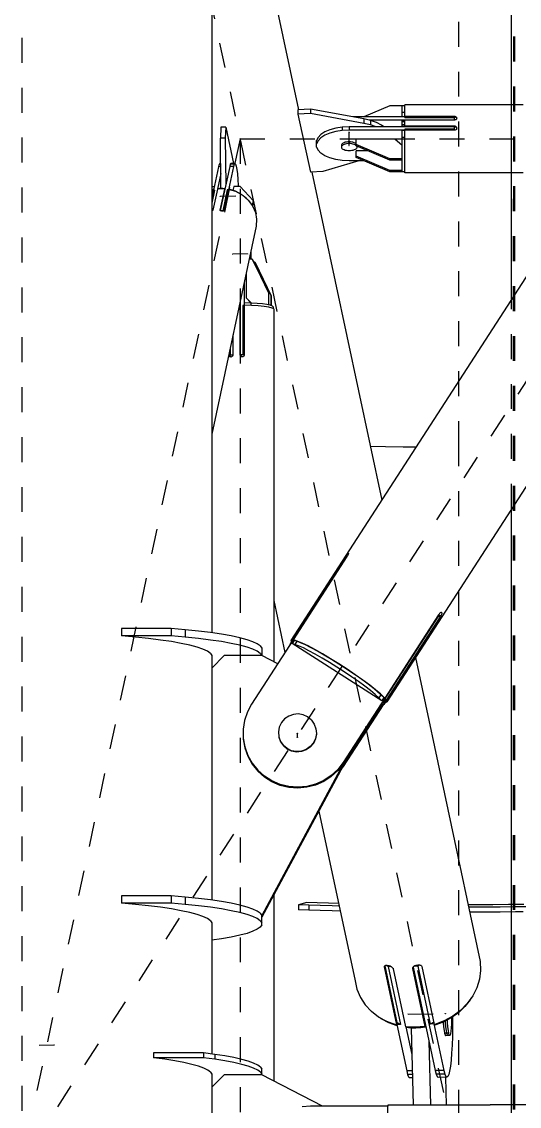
# Model space of a CAD drawing. Header units: millimetres. Extents: x 149919 to 150445, y 136651 to 136866.
# Drawn here: x 150260.213 to 150262.208, y 136799.798 to 136804.144 of the extents above; entities that cross this region are included whole.
import ezdxf

# ---------------------------------------------------------------- set-up
doc = ezdxf.new("R2010")
doc.units = ezdxf.units.MM
doc.header["$LTSCALE"] = 0.25
for name, pattern in [('CENTER', [50.8, 31.75, -6.35, 6.35, -6.35]), ('XKITLINE00', [0]), ('XKITLINE02', [4, 2, -2])]:
    doc.linetypes.add(name, pattern=pattern)

# ---------------------------------------------------------------- blocks, each defined once
blk = doc.blocks.new('çatıı')
at = {"color": 8, "linetype": 'CENTER'}
for p, q in [((12015, 16877.2), (12015, 15209.12)), ((11840, 16010.75), (11840, 14354.32)), ((11840, 15740.27), (12015, 14920.27)), ((12370, 15740.27), (11840, 14920.27)), ((11971.21, 15327.62), (11971.21, 15332.93)), ((11927.5, 15330.27), (11840, 14920.27)), ((11927.5, 15330.27), (11927.5, 14510.27)), ((11927.5, 15330.27), (12282.5, 15330.27)), ((11925.57, 15307.31), (11919.6, 15307.23)), ((11930.48, 15284.13), (11924.51, 15284.06)), ((12015, 15209.12), (12015, 13540.01)), ((11950.5, 15090.41), (11950.5, 15092.06)), ((11994.88, 14979.51), (12009.79, 14979.7)), ((11847, 14967.06), (11852.97, 14967.13))]:
    blk.add_line(p, q, dxfattribs=at)
at = {"color": 8, "linetype": 'XKITLINE00'}
for p, q in [((11916.2, 15704.03), (11916.2, 15132.31)), ((12223.64, 15555.83), (11947.88, 15129.19)), ((12262.11, 15531.36), (11986.35, 15104.72)), ((11916.2, 15504.65), (11950.92, 15341.95)), ((11993.51, 15343.52), (11992.51, 15343.52)), ((11992.51, 15342.28), (11992.51, 15343.52)), ((11993.51, 15339.05), (11993.51, 15343.92)), ((12041.01, 15343.92), (11993.51, 15343.92)), ((11955.69, 15342.18), (11950.72, 15341.95)), ((11950.72, 15341.95), (11950.72, 15340.18)), ((11955.69, 15340.41), (11950.72, 15340.18)), ((11950.72, 15340.18), (11955.68, 15316.92)), ((11977.15, 15338.25), (11955.69, 15342.18)), ((11955.69, 15342.18), (11955.69, 15340.41)), ((11977.15, 15336.48), (11955.69, 15340.41)), ((11987.51, 15343.45), (11977.16, 15339.05)), ((11992.51, 15343.45), (11987.51, 15343.45)), ((11992.51, 15339.05), (11992.51, 15342.28)), ((11993.51, 15340.88), (11992.51, 15340.88)), ((12013.51, 15339.22), (11993.51, 15339.22)), ((12013.51, 15339.22), (12013.51, 15338.93)), ((12013.77, 15339.18), (12013.51, 15339.22)), ((12014.01, 15339.1), (12013.77, 15339.18)), ((11919.8, 15334.91), (11919.61, 15330.5)), ((11921.79, 15334.94), (11919.8, 15334.91)), ((11921.79, 15334.94), (11921.6, 15330.53)), ((11921.79, 15334.94), (11924.87, 15320.4)), ((11968.49, 15334.94), (11965.88, 15334.54)), ((11971.21, 15335.07), (11968.49, 15334.94)), ((11968.49, 15334.94), (11968.49, 15333.61)), ((12013.51, 15335.07), (11971.21, 15335.07)), ((11971.21, 15335.07), (11971.21, 15333.75)), ((11993.51, 15339.05), (11972.8, 15339.05)), ((11979.82, 15337.63), (11977.15, 15338.25)), ((11977.15, 15338.25), (11977.15, 15336.48)), ((11979.82, 15335.86), (11977.15, 15336.48)), ((11993.51, 15337.72), (11979.41, 15337.72)), ((11982.19, 15336.79), (11979.82, 15337.63)), ((11979.82, 15337.63), (11979.82, 15335.86)), ((11982.05, 15335.07), (11979.82, 15335.86)), ((11984.2, 15335.76), (11982.19, 15336.79)), ((11985.12, 15335.07), (11984.2, 15335.76)), ((11993.51, 15337.67), (11992.51, 15337.67)), ((11992.51, 15336.47), (11992.51, 15337.67)), ((11993.51, 15337.08), (11992.51, 15337.08)), ((11992.51, 15335.07), (11992.51, 15336.47)), ((11993.51, 15335.84), (11992.51, 15335.84)), ((11993.51, 15335.19), (11992.51, 15335.19)), ((11993.51, 15339.05), (11993.51, 15338.65)), ((12013.51, 15338.93), (11993.51, 15338.93)), ((12013.51, 15338.65), (11993.51, 15338.65)), ((11993.51, 15335.34), (11993.51, 15337.82)), ((12013.51, 15337.82), (11993.51, 15337.82)), ((11993.51, 15335.34), (11993.51, 15335.07)), ((12013.51, 15335.34), (11993.51, 15335.34)), ((11993.51, 15335.19), (11993.51, 15335.07)), ((12013.51, 15337.82), (12013.51, 15338.93)), ((12013.77, 15337.85), (12013.51, 15337.82)), ((12013.51, 15335.34), (12013.51, 15335.07)), ((12013.77, 15335.3), (12013.51, 15335.34)), ((12013.51, 15333.74), (12013.51, 15335.07)), ((12013.77, 15335.02), (12013.51, 15335.06)), ((12013.77, 15338.9), (12013.53, 15338.93)), ((12014.01, 15338.81), (12013.77, 15338.9)), ((12014.01, 15337.95), (12013.77, 15337.85)), ((12013.77, 15335.3), (12013.77, 15335.02)), ((12014.01, 15335.19), (12013.77, 15335.3)), ((12014.01, 15334.91), (12013.77, 15335.02)), ((12014.2, 15338.94), (12014.01, 15339.1)), ((12014.04, 15338.79), (12014.01, 15338.81)), ((12014.2, 15338.11), (12014.01, 15337.95)), ((12014.2, 15335.01), (12014.01, 15335.19)), ((12014.2, 15334.73), (12014.01, 15334.91)), ((12014.2, 15338.66), (12014.04, 15338.79)), ((12014.2, 15338.94), (12014.32, 15338.74)), ((12014.2, 15338.66), (12014.32, 15338.46)), ((12014.32, 15338.31), (12014.2, 15338.11)), ((12014.2, 15335.01), (12014.32, 15334.79)), ((12014.32, 15338.74), (12014.36, 15338.53)), ((12014.36, 15338.53), (12014.32, 15338.31)), ((12014.32, 15338.46), (12014.33, 15338.38)), ((11921.6, 15330.53), (11919.61, 15330.5)), ((11919.85, 15310.34), (11919.61, 15330.5)), ((11921.6, 15330.53), (11921.82, 15311.99)), ((11958.75, 15330.84), (11958.18, 15329.59)), ((11959.87, 15332.01), (11958.75, 15330.84)), ((11959.87, 15330.68), (11958.75, 15329.51)), ((11961.48, 15333.05), (11959.87, 15332.01)), ((11961.48, 15331.72), (11959.87, 15330.68)), ((11963.51, 15333.9), (11961.48, 15333.05)), ((11963.51, 15332.58), (11961.48, 15331.72)), ((11965.88, 15334.54), (11963.51, 15333.9)), ((11965.88, 15333.22), (11963.51, 15332.58)), ((11968.49, 15333.61), (11965.88, 15333.22)), ((11971.21, 15333.75), (11968.49, 15333.61)), ((11993.51, 15333.75), (11971.21, 15333.75)), ((11992.51, 15328.16), (11992.51, 15333.55)), ((11993.51, 15333.55), (11992.51, 15333.55)), ((11993.51, 15330.87), (11992.51, 15330.87)), ((12013.51, 15334.14), (11993.51, 15334.14)), ((11993.51, 15334.14), (11993.51, 15333.75)), ((11993.51, 15316.63), (11993.51, 15333.74)), ((12013.51, 15333.74), (11993.51, 15333.74)), ((12013.77, 15333.81), (12013.51, 15333.74)), ((12014.01, 15333.9), (12013.77, 15333.81)), ((12014.2, 15334.08), (12014.01, 15333.9)), ((12014.2, 15334.73), (12014.32, 15334.51)), ((12014.32, 15334.3), (12014.2, 15334.08)), ((12014.32, 15334.79), (12014.36, 15334.55)), ((12014.36, 15334.55), (12014.32, 15334.3)), ((12014.32, 15334.51), (12014.34, 15334.41)), ((11958.18, 15326.98), (11958.18, 15329.59)), ((11958.75, 15329.51), (11958.18, 15328.26)), ((11958.18, 15326.98), (11958.75, 15325.73)), ((11968.16, 15327.87), (11968.11, 15327.62)), ((11968.11, 15327.62), (11968.11, 15326.92)), ((11968.16, 15327.17), (11968.11, 15326.92)), ((11968.11, 15326.92), (11968.16, 15326.66)), ((11968.3, 15328.12), (11968.16, 15327.87)), ((11968.3, 15327.41), (11968.16, 15327.17)), ((11968.16, 15326.66), (11968.3, 15326.42)), ((11968.53, 15328.35), (11968.3, 15328.12)), ((11968.53, 15327.64), (11968.3, 15327.41)), ((11968.3, 15326.42), (11968.53, 15326.19)), ((11968.84, 15328.55), (11968.53, 15328.35)), ((11968.84, 15327.85), (11968.53, 15327.64)), ((11968.84, 15325.98), (11968.53, 15326.19)), ((11969.22, 15328.73), (11968.84, 15328.55)), ((11969.22, 15328.03), (11968.84, 15327.85)), ((11969.66, 15328.88), (11969.22, 15328.73)), ((11969.66, 15328.17), (11969.22, 15328.03)), ((11970.15, 15328.98), (11969.66, 15328.88)), ((11970.15, 15328.28), (11969.66, 15328.17)), ((11970.67, 15329.05), (11970.15, 15328.98)), ((11970.67, 15328.34), (11970.15, 15328.28)), ((11971.21, 15329.07), (11970.67, 15329.05)), ((11971.21, 15328.36), (11970.67, 15328.34)), ((11971.21, 15329.07), (11971.21, 15328.36)), ((11971.75, 15329.05), (11971.21, 15329.07)), ((11971.75, 15328.34), (11971.21, 15328.36)), ((11972.27, 15328.98), (11971.75, 15329.05)), ((11972.27, 15328.28), (11971.75, 15328.34)), ((11972.76, 15328.88), (11972.27, 15328.98)), ((11972.76, 15328.17), (11972.27, 15328.28)), ((11973.2, 15328.73), (11972.76, 15328.88)), ((11973.2, 15328.03), (11972.76, 15328.17)), ((11973.59, 15328.55), (11973.2, 15328.73)), ((11973.59, 15327.85), (11973.2, 15328.03)), ((11973.9, 15328.35), (11973.59, 15328.55)), ((11973.9, 15327.64), (11973.59, 15327.85)), ((11973.9, 15326.19), (11973.59, 15325.98)), ((11973.9, 15328.35), (11974.01, 15328.23)), ((11973.9, 15327.64), (11974.01, 15327.52)), ((11974.12, 15326.42), (11973.9, 15326.19)), ((11989.51, 15330.19), (11974.01, 15330.19)), ((11974.01, 15327.52), (11974.01, 15330.19)), ((11987.51, 15322.24), (11974.01, 15327.98)), ((11987.51, 15321.77), (11974.01, 15327.52)), ((11974.03, 15327.51), (11974.12, 15327.41)), ((11974.12, 15327.41), (11974.26, 15327.17)), ((11974.26, 15326.66), (11974.12, 15326.42)), ((11974.26, 15327.17), (11974.31, 15326.92)), ((11974.31, 15326.92), (11974.26, 15326.66)), ((11974.31, 15327.39), (11974.31, 15326.92)), ((11992.51, 15327.54), (11989.51, 15330.19)), ((11992.51, 15322.25), (11992.51, 15328.16)), ((11958.75, 15325.73), (11959.87, 15324.56)), ((11961.48, 15323.53), (11959.87, 15324.56)), ((11963.51, 15322.67), (11961.48, 15323.53)), ((11965.88, 15322.03), (11963.51, 15322.67)), ((11968.49, 15321.63), (11965.88, 15322.03)), ((11969.22, 15325.81), (11968.84, 15325.98)), ((11969.66, 15325.66), (11969.22, 15325.81)), ((11970.15, 15325.55), (11969.66, 15325.66)), ((11970.67, 15325.49), (11970.15, 15325.55)), ((11971.21, 15325.47), (11970.67, 15325.49)), ((11971.75, 15325.49), (11971.21, 15325.47)), ((11972.27, 15325.55), (11971.75, 15325.49)), ((11972.76, 15325.66), (11972.27, 15325.55)), ((11973.2, 15325.81), (11972.76, 15325.66)), ((11973.59, 15325.98), (11973.2, 15325.81)), ((11978.7, 15325.52), (11974.01, 15325.52)), ((11974.01, 15322.84), (11974.01, 15325.52)), ((11987.51, 15317.56), (11974.01, 15323.31)), ((11987.51, 15317.1), (11974.01, 15322.84)), ((11992.51, 15322.24), (11987.51, 15322.24)), ((11987.51, 15322.24), (11987.51, 15321.77)), ((11992.51, 15322.25), (11992.51, 15322.24)), ((11992.51, 15322.24), (11992.51, 15322.22)), ((11992.51, 15317.12), (11992.51, 15322.22)), ((11918.88, 15319.12), (11916.88, 15309.74)), ((11919.14, 15320), (11918.88, 15319.12)), ((11919.75, 15319.13), (11918.88, 15319.12)), ((11919.42, 15320.33), (11919.14, 15320)), ((11919.74, 15320.01), (11919.14, 15320)), ((11919.73, 15320.33), (11919.42, 15320.33)), ((11923.35, 15319.17), (11919.58, 15301.51)), ((11924.84, 15319.19), (11922.84, 15309.82)), ((11923.61, 15320.06), (11923.35, 15319.17)), ((11924.84, 15319.19), (11923.35, 15319.17)), ((11923.89, 15320.39), (11923.61, 15320.06)), ((11925.1, 15320.08), (11923.61, 15320.06)), ((11925.38, 15320.41), (11923.89, 15320.39)), ((11925.1, 15320.08), (11924.84, 15319.19)), ((11925.38, 15320.41), (11925.1, 15320.08)), ((11925.67, 15320.16), (11925.38, 15320.41)), ((11925.67, 15320.16), (11925.96, 15319.35)), ((11925.96, 15319.35), (11926.22, 15318.02)), ((11926.22, 15318.02), (11926.46, 15316.22)), ((11975.1, 15321.5), (11960.66, 15317.16)), ((11971.21, 15321.5), (11968.49, 15321.63)), ((11977.16, 15321.5), (11971.21, 15321.5)), ((11992.51, 15321.77), (11987.51, 15321.77)), ((11992.51, 15317.56), (11987.51, 15317.56)), ((11987.51, 15317.56), (11987.51, 15317.1)), ((11919.78, 15316.37), (11918.44, 15310.12)), ((11926.46, 15316.22), (11926.66, 15314.03)), ((11926.66, 15314.03), (11926.81, 15311.54)), ((11960.66, 15317.16), (11955.68, 15316.92)), ((11956.25, 15316.95), (11984.3, 15185.53)), ((11992.51, 15317.1), (11987.51, 15317.1)), ((11992.51, 15317.12), (11992.51, 15317.1)), ((11992.51, 15317.1), (11992.51, 15317.03)), ((11993.51, 15317.03), (11992.51, 15317.03)), ((12041.01, 15316.63), (11993.51, 15316.63)), ((11916.56, 15311.01), (11916.2, 15310.74)), ((11916.88, 15309.97), (11916.2, 15309.73)), ((11916.77, 15309.91), (11916.2, 15307.23)), ((11916.77, 15309.91), (11916.2, 15309.72)), ((11917.33, 15309.75), (11916.2, 15304.45)), ((11916.89, 15309.51), (11916.2, 15306.25)), ((11916.8, 15309.34), (11916.2, 15306.5)), ((11917.15, 15311.02), (11916.56, 15311.01)), ((11918.45, 15310.12), (11916.65, 15301.71)), ((11916.77, 15309.91), (11916.8, 15309.34)), ((11916.88, 15309.97), (11916.79, 15309.54)), ((11916.79, 15309.54), (11916.81, 15309.15)), ((11916.88, 15309.97), (11916.89, 15309.8)), ((11917.33, 15309.75), (11916.88, 15309.74)), ((11916.88, 15309.74), (11916.89, 15309.51)), ((11917.33, 15309.75), (11916.89, 15309.51)), ((11919.83, 15310.28), (11918.45, 15310.12)), ((11918.55, 15310.25), (11918.53, 15310.13)), ((11919.25, 15310.31), (11918.55, 15310.25)), ((11919.25, 15310.31), (11919.22, 15310.21)), ((11919.94, 15310.34), (11919.25, 15310.31)), ((11921.23, 15310.16), (11919.44, 15301.75)), ((11921.26, 15309.61), (11919.54, 15301.54)), ((11921.23, 15310.16), (11919.83, 15310.28)), ((11920.64, 15310.33), (11919.94, 15310.34)), ((11922.39, 15309.81), (11920.6, 15301.41)), ((11920.64, 15310.33), (11920.61, 15310.21)), ((11921.34, 15310.29), (11920.64, 15310.33)), ((11922.93, 15309.99), (11921.14, 15301.58)), ((11921.23, 15310.16), (11921.26, 15309.61)), ((11921.34, 15310.29), (11921.25, 15309.87)), ((11921.25, 15309.87), (11921.27, 15309.44)), ((11921.34, 15310.29), (11921.36, 15309.86)), ((11922.84, 15309.82), (11922.39, 15309.81)), ((11922.85, 15309.59), (11922.39, 15309.81)), ((11922.84, 15309.82), (11922.85, 15309.63)), ((11925.79, 15309.13), (11922.93, 15309.99)), ((11923.04, 15310.04), (11923.03, 15309.96)), ((11925.64, 15309.26), (11923.04, 15310.04)), ((11925.01, 15311.12), (11924.68, 15309.55)), ((11927.5, 15311.15), (11925.01, 15311.12)), ((11925.64, 15309.26), (11925.63, 15309.18)), ((11928.03, 15308.01), (11925.64, 15309.26)), ((11928.46, 15307.69), (11925.79, 15309.13)), ((11926.81, 15311.54), (11926.83, 15311.14)), ((11927.5, 15311.15), (11932.75, 15305.56)), ((11928.39, 15307.72), (11928.03, 15308.01)), ((11930.73, 15305.75), (11928.46, 15307.69)), ((11930.11, 15306.36), (11928.74, 15307.45)), ((11930.11, 15306.36), (11930.35, 15306.08)), ((11930.73, 15305.75), (11932.49, 15303.43)), ((11932.75, 15305.56), (11932.34, 15303.62)), ((11932.81, 15304.65), (11932.53, 15303.34)), ((11932.75, 15305.56), (11932.81, 15304.65)), ((11916.24, 15301.39), (11916.2, 15301.37)), ((11916.45, 15301.49), (11916.24, 15301.39)), ((11916.59, 15301.6), (11916.45, 15301.49)), ((11916.65, 15301.71), (11916.59, 15301.6)), ((11919.44, 15301.75), (11919.45, 15301.64)), ((11919.45, 15301.64), (11919.55, 15301.53)), ((11919.73, 15301.43), (11919.55, 15301.53)), ((11919.95, 15301.36), (11919.73, 15301.43)), ((11920.6, 15301.41), (11919.82, 15301.4)), ((11920.21, 15301.32), (11919.95, 15301.36)), ((11920.48, 15301.31), (11920.21, 15301.32)), ((11920.72, 15301.34), (11920.48, 15301.31)), ((11920.73, 15301.34), (11920.6, 15301.41)), ((11920.93, 15301.4), (11920.72, 15301.34)), ((11921.05, 15301.49), (11920.93, 15301.4)), ((11921.14, 15301.58), (11921.05, 15301.49)), ((11932.49, 15303.43), (11933.65, 15300.82)), ((11933.65, 15300.82), (11934.16, 15298.07)), ((11934.16, 15298.07), (11933.99, 15295.31)), ((11933.99, 15295.31), (11916.2, 15211.94)), ((11931.58, 15282.74), (11931.56, 15282.28)), ((11931.6, 15283.24), (11931.58, 15282.74)), ((11931.6, 15284.11), (11931.6, 15283.77)), ((11931.6, 15283.77), (11931.6, 15283.24)), ((11931.83, 15285.2), (11931.86, 15282.57)), ((11932.38, 15282.04), (11931.15, 15282.02)), ((11931.56, 15282.28), (11931.54, 15282.03)), ((11931.86, 15282.57), (11931.86, 15282.03)), ((11932.38, 15282.04), (11932.49, 15281.92)), ((11932.38, 15282.04), (11938.85, 15268.72)), ((11932.49, 15281.92), (11938.95, 15268.6)), ((11933.44, 15280.85), (11933.01, 15280.84)), ((11933.44, 15280.85), (11933.54, 15280.73)), ((11933.44, 15280.85), (11939.9, 15267.53)), ((11933.54, 15280.73), (11940.01, 15267.41)), ((11929.9, 15276.15), (11929.9, 15266.62)), ((11929.1, 15272.4), (11929.1, 15263.55)), ((11927.61, 15265.41), (11927.61, 15243.68)), ((11932.12, 15264.43), (11929.9, 15266.62)), ((11932.1, 15264.43), (11930, 15266.5)), ((11930.95, 15265.56), (11930.95, 15265.43)), ((11931.95, 15264.44), (11930.95, 15265.43)), ((11931.94, 15264.44), (11931.06, 15265.31)), ((11938.85, 15268.72), (11938.95, 15268.6)), ((11938.85, 15268.72), (11938.85, 15263.75)), ((11938.95, 15268.6), (11938.95, 15263.73)), ((11939.9, 15267.53), (11940.01, 15267.41)), ((11939.9, 15267.53), (11939.9, 15263.48)), ((11940.01, 15267.41), (11940.01, 15263.44)), ((11927.47, 15263.58), (11927.22, 15263.58)), ((11927.5, 15264.53), (11927.42, 15264.53)), ((11927.47, 15263.58), (11927.47, 15243.72)), ((11927.47, 15263.58), (11927.53, 15263.51)), ((11927.5, 15264.53), (11927.5, 15263.54)), ((11927.5, 15264.53), (11927.61, 15264.41)), ((11927.5, 15263.54), (11927.61, 15263.42)), ((11927.53, 15263.51), (11927.53, 15243.65)), ((11929.1, 15263.55), (11928.65, 15263.55)), ((11928.65, 15263.55), (11928.65, 15243.69)), ((11929.12, 15263.52), (11928.65, 15263.55)), ((11929.1, 15263.55), (11929.12, 15263.52)), ((11929.12, 15263.52), (11929.12, 15243.67)), ((11929.18, 15263.58), (11929.18, 15243.72)), ((11932.09, 15263.49), (11929.18, 15263.58)), ((11931.86, 15264.45), (11929.22, 15264.52)), ((11929.22, 15264.52), (11929.22, 15263.57)), ((11931.86, 15264.52), (11931.86, 15264.45)), ((11934.32, 15264.31), (11931.86, 15264.45)), ((11931.86, 15264.45), (11931.86, 15263.5)), ((11934.83, 15263.33), (11932.09, 15263.49)), ((11936.49, 15264.11), (11934.32, 15264.31)), ((11937.21, 15263.1), (11934.83, 15263.33)), ((11938.29, 15263.87), (11936.49, 15264.11)), ((11939.1, 15262.81), (11937.21, 15263.1)), ((11938.83, 15263.75), (11938.29, 15263.87)), ((11938.85, 15263.75), (11938.83, 15263.75)), ((11939.63, 15263.58), (11938.85, 15263.75)), ((11938.85, 15263.75), (11938.85, 15263.75)), ((11940.41, 15262.48), (11939.1, 15262.81)), ((11940.46, 15263.27), (11939.63, 15263.58)), ((11941.07, 15262.13), (11940.41, 15262.48)), ((11940.46, 15263.27), (11940.75, 15262.95)), ((11940.75, 15262.95), (11940.75, 15262.3)), ((11941.07, 15262.13), (11941.07, 15120.69)), ((11927.61, 15260.4), (11927.53, 15260.4)), ((11924.62, 15251.43), (11924.62, 15243.64)), ((11924.68, 15251.7), (11924.68, 15243.69)), ((11923.01, 15243.88), (11923.01, 15243.64)), ((11923.01, 15243.64), (11923.08, 15243.57)), ((11923.01, 15243.64), (11923.07, 15243.38)), ((11923.08, 15244.19), (11923.08, 15243.57)), ((11923.08, 15243.57), (11923.11, 15243.34)), ((11923.16, 15244.57), (11923.16, 15243.59)), ((11923.58, 15243.63), (11923.16, 15243.59)), ((11923.16, 15243.59), (11923.84, 15242.82)), ((11923.58, 15246.55), (11923.58, 15243.63)), ((11924.62, 15243.64), (11923.58, 15243.63)), ((11924.62, 15243.64), (11924.67, 15243.59)), ((11924.68, 15243.69), (11924.64, 15243.43)), ((11927.47, 15243.72), (11927.53, 15243.65)), ((11927.47, 15243.72), (11927.51, 15243.46)), ((11927.53, 15243.65), (11927.57, 15243.39)), ((11928.65, 15243.69), (11927.61, 15243.68)), ((11927.61, 15243.68), (11928.31, 15242.88)), ((11929.12, 15243.67), (11928.65, 15243.69)), ((11929.18, 15243.72), (11929.11, 15243.46)), ((11929.12, 15243.67), (11929.16, 15243.63)), ((11923.07, 15243.38), (11923.17, 15243.15)), ((11923.12, 15243.31), (11923.22, 15243.1)), ((11923.35, 15242.97), (11923.19, 15243.13)), ((11923.59, 15242.86), (11923.35, 15242.97)), ((11923.85, 15242.82), (11923.59, 15242.86)), ((11924.1, 15242.87), (11923.85, 15242.82)), ((11924.34, 15243), (11924.1, 15242.87)), ((11924.52, 15243.19), (11924.34, 15243)), ((11924.64, 15243.43), (11924.52, 15243.19)), ((11927.51, 15243.46), (11927.57, 15243.39)), ((11927.51, 15243.46), (11927.63, 15243.23)), ((11927.57, 15243.39), (11927.68, 15243.17)), ((11927.82, 15243.04), (11927.63, 15243.23)), ((11928.06, 15242.92), (11927.82, 15243.04)), ((11928.32, 15242.88), (11928.06, 15242.92)), ((11928.58, 15242.92), (11928.32, 15242.88)), ((11928.82, 15243.04), (11928.58, 15242.92)), ((11929.01, 15243.23), (11928.82, 15243.04)), ((11929.11, 15243.46), (11929.01, 15243.23)), ((11985.83, 15206.82), (11979.74, 15206.92)), ((11992.88, 15206.74), (11985.83, 15206.82)), ((11997.98, 15206.7), (11992.88, 15206.74)), ((11969.72, 15162.86), (11948.13, 15129.46)), ((11970.36, 15162.86), (11948.77, 15129.46)), ((11969.93, 15163.18), (11969.72, 15162.86)), ((11970.17, 15162.58), (11969.73, 15162.86)), ((11970.14, 15163.5), (11969.93, 15163.18)), ((11970.38, 15162.9), (11969.94, 15163.18)), ((11970.32, 15163.78), (11970.14, 15163.5)), ((11970.41, 15163.92), (11970.32, 15163.78)), ((11970.55, 15163.18), (11970.36, 15162.86)), ((11970.5, 15164), (11970.41, 15163.92)), ((11970.67, 15164.15), (11970.5, 15164)), ((11970.72, 15163.49), (11970.55, 15163.18)), ((11970.81, 15164.22), (11970.67, 15164.15)), ((11970.84, 15163.76), (11970.72, 15163.49)), ((11970.9, 15164.21), (11970.81, 15164.22)), ((11970.91, 15163.98), (11970.84, 15163.76)), ((11970.9, 15164.21), (11970.93, 15164.13)), ((11970.93, 15164.13), (11970.91, 15163.98)), ((11941.07, 15145.24), (11945.51, 15124.42)), ((12007.06, 15139.53), (11985.47, 15106.13)), ((12007.06, 15139.36), (11985.47, 15105.96)), ((12007.06, 15139.36), (12006.99, 15139.42)), ((12007.27, 15139.83), (12007.06, 15139.53)), ((12007.06, 15139.36), (12007.06, 15139.13)), ((12007.9, 15139.04), (12007.08, 15139.56)), ((12007.5, 15140.1), (12007.27, 15139.83)), ((12007.72, 15140.3), (12007.5, 15140.1)), ((12007.92, 15140.44), (12007.72, 15140.3)), ((12008.08, 15139.37), (12007.9, 15139.04)), ((12008.1, 15140.5), (12007.92, 15140.44)), ((12008.24, 15139.67), (12008.08, 15139.37)), ((12008.23, 15140.47), (12008.1, 15140.5)), ((12008.23, 15140.47), (12008.32, 15140.37)), ((12008.3, 15139.82), (12008.24, 15139.67)), ((12008.33, 15139.95), (12008.3, 15139.82)), ((12008.32, 15140.37), (12008.35, 15140.19)), ((12008.35, 15140.19), (12008.33, 15139.95)), ((12007.06, 15139.13), (11968.85, 15080.01)), ((12007.69, 15138.72), (11986.1, 15105.32)), ((12007.69, 15138.72), (12007.06, 15139.12)), ((12007.9, 15139.04), (12007.69, 15138.72)), ((11879.95, 15134.03), (11879.95, 15131.05)), ((11899.95, 15134.03), (11879.95, 15134.03)), ((11885.55, 15130.57), (11879.95, 15131.05)), ((11899.95, 15131.05), (11879.95, 15131.05)), ((11890.79, 15130.02), (11885.55, 15130.57)), ((11899.95, 15134.03), (11899.95, 15131.05)), ((11905.55, 15133.54), (11899.95, 15134.03)), ((11905.55, 15130.57), (11899.95, 15131.05)), ((11905.55, 15133.54), (11905.55, 15130.57)), ((11910.79, 15133), (11905.55, 15133.54)), ((11910.79, 15130.02), (11905.55, 15130.57)), ((11915.63, 15132.4), (11910.79, 15133)), ((11920.04, 15131.75), (11915.63, 15132.4)), ((11923.97, 15131.04), (11920.04, 15131.75)), ((11927.4, 15130.3), (11923.97, 15131.04)), ((11895.63, 15129.42), (11890.79, 15130.02)), ((11900.04, 15128.77), (11895.63, 15129.42)), ((11903.97, 15128.07), (11900.04, 15128.77)), ((11907.4, 15127.33), (11903.97, 15128.07)), ((11910.3, 15126.55), (11907.4, 15127.33)), ((11912.65, 15125.74), (11910.3, 15126.55)), ((11915.63, 15129.42), (11910.79, 15130.02)), ((11920.04, 15128.77), (11915.63, 15129.42)), ((11923.97, 15128.07), (11920.04, 15128.77)), ((11927.4, 15127.33), (11923.97, 15128.07)), ((11930.3, 15129.53), (11927.4, 15130.3)), ((11930.3, 15126.55), (11927.4, 15127.33)), ((11932.65, 15128.72), (11930.3, 15129.53)), ((11932.65, 15125.74), (11930.3, 15126.55)), ((11948.77, 15129.45), (11932.14, 15103.73)), ((11934.43, 15127.89), (11932.65, 15128.72)), ((11935.62, 15127.04), (11934.43, 15127.89)), ((11935.62, 15127.04), (11936.22, 15126.18)), ((11936.22, 15126.18), (11936.22, 15123.21)), ((11947.55, 15127.85), (11947.49, 15127.67)), ((11947.49, 15127.67), (11947.52, 15127.53)), ((11948.36, 15129.1), (11947.55, 15127.85)), ((11947.71, 15127.96), (11947.55, 15127.85)), ((11948.52, 15129.21), (11947.71, 15127.96)), ((11947.78, 15127.92), (11947.71, 15127.96)), ((11948.13, 15129.46), (11947.88, 15129.19)), ((11947.88, 15129.19), (11948.09, 15128.69)), ((11948.59, 15129.17), (11948.13, 15129.46)), ((11949.14, 15129.23), (11948.33, 15127.97)), ((11949.44, 15127.69), (11948.33, 15127.97)), ((11984.28, 15105.11), (11948.33, 15127.97)), ((11948.52, 15129.21), (11948.36, 15129.1)), ((11948.59, 15129.17), (11948.52, 15129.21)), ((11949.14, 15129.23), (11948.77, 15129.46)), ((11949.04, 15129.44), (11948.77, 15129.46)), ((11949.14, 15129.22), (11948.77, 15129.45)), ((11948.84, 15129.42), (11948.84, 15129.41)), ((11950.46, 15129), (11949.04, 15129.44)), ((11950.25, 15128.94), (11949.14, 15129.23)), ((11950.25, 15128.94), (11949.44, 15127.69)), ((11950.97, 15127.1), (11949.44, 15127.69)), ((11951.78, 15128.36), (11950.25, 15128.94)), ((11952.38, 15128.19), (11950.46, 15129)), ((11952.89, 15126.23), (11950.97, 15127.1)), ((11953.69, 15127.48), (11951.78, 15128.36)), ((11954.75, 15127.05), (11952.38, 15128.19)), ((11955.14, 15125.09), (11952.89, 15126.23)), ((11955.95, 15126.35), (11953.69, 15127.48)), ((11957.5, 15125.59), (11954.75, 15127.05)), ((11958.49, 15124.97), (11955.95, 15126.35)), ((11914.43, 15124.91), (11912.65, 15125.74)), ((11915.62, 15124.07), (11914.43, 15124.91)), ((11915.62, 15124.07), (11916.22, 15123.21)), ((11916.2, 15123.25), (11916.2, 15118.2)), ((11921.2, 15123.16), (11916.2, 15118.2)), ((11916.22, 15122.35), (11916.2, 15122.31)), ((11916.22, 15123.21), (11916.22, 15122.35)), ((11936.2, 15123.16), (11921.2, 15123.16)), ((11934.43, 15124.91), (11932.65, 15125.74)), ((11935.62, 15124.07), (11934.43, 15124.91)), ((11935.62, 15124.07), (11936.22, 15123.21)), ((11942.6, 15119.91), (11936.2, 15123.16)), ((11936.22, 15123.21), (11936.22, 15123.15)), ((11957.68, 15123.72), (11955.14, 15125.09)), ((11960.54, 15123.87), (11957.5, 15125.59)), ((11960.43, 15122.14), (11957.68, 15123.72)), ((11961.24, 15123.39), (11958.49, 15124.97)), ((11963.33, 15120.4), (11960.43, 15122.14)), ((11963.78, 15121.94), (11960.54, 15123.87)), ((11964.14, 15121.66), (11961.24, 15123.39)), ((11967.12, 15119.86), (11963.78, 15121.94)), ((11997.77, 15122.39), (12023.78, 15000.53)), ((11916.2, 15118.2), (11916.19, 15025.19)), ((11966.31, 15118.55), (11963.33, 15120.4)), ((11967.12, 15119.8), (11964.14, 15121.66)), ((11969.29, 15116.62), (11966.31, 15118.55)), ((11970.46, 15117.69), (11967.12, 15119.86)), ((11970.09, 15117.87), (11967.12, 15119.8)), ((11973, 15115.92), (11970.09, 15117.87)), ((11973.7, 15115.5), (11970.46, 15117.69)), ((11972.19, 15114.67), (11969.29, 15116.62)), ((11974.94, 15112.74), (11972.19, 15114.67)), ((11975.75, 15113.99), (11973, 15115.92)), ((11976.74, 15113.36), (11973.7, 15115.5)), ((11978.29, 15112.14), (11975.75, 15113.99)), ((11979.48, 15111.32), (11976.74, 15113.36)), ((11977.48, 15110.89), (11974.94, 15112.74)), ((11979.73, 15109.16), (11977.48, 15110.89)), ((11980.54, 15110.41), (11978.29, 15112.14)), ((11981.85, 15109.45), (11979.48, 15111.32)), ((11981.65, 15107.6), (11979.73, 15109.16)), ((11982.46, 15108.85), (11980.54, 15110.41)), ((11983.78, 15107.82), (11981.85, 15109.45)), ((11983.99, 15107.49), (11982.46, 15108.85)), ((11985.47, 15106.11), (11968.85, 15080.39)), ((11983.18, 15106.23), (11981.65, 15107.6)), ((11983.99, 15107.49), (11983.18, 15106.23)), ((11983.18, 15106.23), (11984.28, 15105.11)), ((11985.19, 15106.46), (11983.78, 15107.82)), ((11983.99, 15107.49), (11985.09, 15106.36)), ((11985.09, 15106.36), (11984.28, 15105.11)), ((11984.91, 15104.31), (11984.66, 15104.47)), ((11985.71, 15105.56), (11984.91, 15104.31)), ((11985.88, 15105.24), (11985.07, 15103.99)), ((11985.88, 15104.81), (11985.07, 15103.56)), ((11985.47, 15106.13), (11985.09, 15106.36)), ((11985.47, 15106.11), (11985.09, 15106.36)), ((11985.19, 15106.46), (11985.47, 15106.13)), ((11985.47, 15106.11), (11985.47, 15105.96)), ((11986.1, 15105.32), (11985.47, 15105.72)), ((11985.71, 15105.56), (11985.47, 15105.72)), ((11985.71, 15105.56), (11985.88, 15105.24)), ((11986.1, 15104.45), (11985.78, 15104.66)), ((11985.88, 15105.24), (11985.93, 15104.99)), ((11985.93, 15104.99), (11985.88, 15104.81)), ((11986.1, 15105.32), (11986.35, 15104.72)), ((11986.35, 15104.72), (11986.1, 15104.45)), ((11930.46, 15100.58), (11929.32, 15097.19)), ((11932.14, 15103.73), (11930.46, 15100.58)), ((11984.84, 15103.49), (11968.85, 15078.74)), ((11984.67, 15103.6), (11969.12, 15079.54)), ((11984.9, 15103.45), (11984.26, 15103.86)), ((11985.07, 15103.56), (11984.9, 15103.45)), ((11984.91, 15104.31), (11985.07, 15103.99)), ((11985.07, 15103.99), (11985.12, 15103.74)), ((11985.12, 15103.74), (11985.07, 15103.56)), ((11929.32, 15097.19), (11928.76, 15093.66)), ((11944.1, 15096.34), (11943.25, 15094.56)), ((11945.38, 15097.84), (11944.1, 15096.34)), ((11947.01, 15098.96), (11945.38, 15097.84)), ((11948.87, 15099.63), (11947.01, 15098.96)), ((11950.85, 15099.8), (11948.87, 15099.63)), ((11952.8, 15099.45), (11950.85, 15099.8)), ((11954.6, 15098.61), (11952.8, 15099.45)), ((11956.11, 15097.34), (11954.6, 15098.61)), ((11956.11, 15097.34), (11957.25, 15095.73)), ((11928.76, 15093.66), (11928.79, 15090.09)), ((11943.25, 15094.56), (11942.9, 15092.62)), ((11942.9, 15092.62), (11943.07, 15090.66)), ((11957.25, 15095.73), (11957.92, 15093.88)), ((11958.09, 15091.92), (11957.74, 15089.98)), ((11958.09, 15091.82), (11957.74, 15089.88)), ((11958.09, 15091.82), (11957.74, 15089.88)), ((11958.09, 15091.71), (11957.74, 15089.78)), ((11957.92, 15093.88), (11958.09, 15091.92)), ((11928.79, 15090.09), (11929.41, 15086.58)), ((11928.79, 15089.71), (11929.41, 15086.19)), ((11943.07, 15090.66), (11943.74, 15088.81)), ((11943.07, 15090.56), (11943.74, 15088.7)), ((11943.07, 15090.56), (11943.74, 15088.7)), ((11943.07, 15090.45), (11943.74, 15088.6)), ((11943.74, 15088.81), (11944.88, 15087.19)), ((11943.74, 15088.7), (11944.88, 15087.09)), ((11943.74, 15088.7), (11944.88, 15087.09)), ((11943.74, 15088.6), (11944.88, 15086.99)), ((11946.39, 15085.92), (11944.88, 15087.19)), ((11946.39, 15085.82), (11944.88, 15087.09)), ((11946.39, 15085.82), (11944.88, 15087.09)), ((11956.89, 15088.2), (11955.61, 15086.7)), ((11956.89, 15088.1), (11955.61, 15086.59)), ((11956.89, 15088.1), (11955.61, 15086.59)), ((11956.89, 15088), (11955.61, 15086.49)), ((11957.74, 15089.98), (11956.89, 15088.2)), ((11957.74, 15089.88), (11956.89, 15088.1)), ((11957.74, 15089.88), (11956.89, 15088.1)), ((11957.74, 15089.78), (11956.89, 15088)), ((11956.89, 15088.2), (11956.89, 15088.1)), ((11956.89, 15088.1), (11956.89, 15088)), ((11929.41, 15086.58), (11930.61, 15083.21)), ((11929.41, 15086.19), (11930.61, 15082.83)), ((11930.61, 15083.21), (11932.35, 15080.08)), ((11930.61, 15082.83), (11932.35, 15079.7)), ((11946.39, 15085.72), (11944.88, 15086.99)), ((11948.19, 15085.08), (11946.39, 15085.92)), ((11946.39, 15085.92), (11946.39, 15085.82)), ((11946.39, 15085.82), (11946.39, 15085.72)), ((11948.19, 15084.98), (11946.39, 15085.82)), ((11948.19, 15084.98), (11946.39, 15085.82)), ((11948.19, 15084.88), (11946.39, 15085.72)), ((11950.14, 15084.74), (11948.19, 15085.08)), ((11950.14, 15084.64), (11948.19, 15084.98)), ((11950.14, 15084.64), (11948.19, 15084.98)), ((11950.14, 15084.53), (11948.19, 15084.88)), ((11952.12, 15084.9), (11950.14, 15084.74)), ((11952.12, 15084.8), (11950.14, 15084.64)), ((11952.12, 15084.8), (11950.14, 15084.64)), ((11952.12, 15084.7), (11950.14, 15084.53)), ((11953.99, 15085.57), (11952.12, 15084.9)), ((11953.99, 15085.47), (11952.12, 15084.8)), ((11953.99, 15085.47), (11952.12, 15084.8)), ((11953.99, 15085.37), (11952.12, 15084.7)), ((11955.61, 15086.7), (11953.99, 15085.57)), ((11955.61, 15086.59), (11953.99, 15085.47)), ((11955.61, 15086.59), (11953.99, 15085.47)), ((11955.61, 15086.49), (11953.99, 15085.37)), ((11970.68, 15082.85), (11969.73, 15080.69)), ((11932.35, 15080.08), (11934.58, 15077.28)), ((11932.35, 15079.7), (11934.58, 15076.9)), ((11969.52, 15081.06), (11936.22, 15019.06)), ((11969.73, 15080.69), (11936.22, 15018.3)), ((11968.85, 15080.39), (11966.66, 15077.56)), ((11968.85, 15080.01), (11966.66, 15077.18)), ((11968.85, 15078.74), (11968.32, 15078.06)), ((11968.85, 15080.39), (11968.85, 15080.01)), ((11968.85, 15079.04), (11968.85, 15078.74)), ((11969.73, 15081.38), (11969.73, 15080.69)), ((11937.25, 15074.89), (11934.58, 15077.28)), ((11937.25, 15074.51), (11934.58, 15076.9)), ((11940.29, 15072.96), (11937.25, 15074.89)), ((11940.29, 15072.58), (11937.25, 15074.51)), ((11964.03, 15075.12), (11961.04, 15073.14)), ((11964.03, 15074.73), (11961.04, 15072.76)), ((11966.66, 15077.56), (11964.03, 15075.12)), ((11966.66, 15077.18), (11964.03, 15074.73)), ((11966.66, 15077.56), (11966.66, 15077.18)), ((11943.6, 15071.55), (11940.29, 15072.96)), ((11943.6, 15071.17), (11940.29, 15072.58)), ((11947.09, 15070.71), (11943.6, 15071.55)), ((11947.09, 15070.32), (11943.6, 15071.17)), ((11950.68, 15070.44), (11947.09, 15070.71)), ((11950.68, 15070.06), (11947.09, 15070.32)), ((11954.27, 15070.77), (11950.68, 15070.44)), ((11954.27, 15070.39), (11950.68, 15070.06)), ((11957.75, 15071.67), (11954.27, 15070.77)), ((11957.75, 15071.29), (11954.27, 15070.39)), ((11961.04, 15073.14), (11957.75, 15071.67)), ((11961.04, 15072.76), (11957.75, 15071.29)), ((11959.08, 15060.85), (11973.59, 14992.86)), ((11879.95, 15026.9), (11879.95, 15023.93)), ((11899.95, 15026.9), (11879.95, 15026.9)), ((11899.95, 15026.9), (11899.95, 15023.93)), ((11905.55, 15026.42), (11899.95, 15026.9)), ((11905.55, 15026.42), (11905.55, 15023.44)), ((11910.79, 15025.88), (11905.55, 15026.42)), ((11941.07, 15027.32), (11941.07, 14952.73)), ((11885.55, 15023.45), (11879.95, 15023.93)), ((11899.95, 15023.93), (11879.95, 15023.93)), ((11890.79, 15022.9), (11885.55, 15023.45)), ((11895.63, 15022.3), (11890.79, 15022.9)), ((11900.04, 15021.65), (11895.63, 15022.3)), ((11905.55, 15023.44), (11899.95, 15023.93)), ((11910.79, 15022.9), (11905.55, 15023.44)), ((11915.63, 15025.28), (11910.79, 15025.88)), ((11915.63, 15022.3), (11910.79, 15022.9)), ((11920.04, 15024.62), (11915.63, 15025.28)), ((11920.04, 15021.65), (11915.63, 15022.3)), ((11923.97, 15023.92), (11920.04, 15024.62)), ((11927.4, 15023.18), (11923.97, 15023.92)), ((11930.3, 15022.4), (11927.4, 15023.18)), ((11932.65, 15021.6), (11930.3, 15022.4)), ((11954.32, 15024.29), (11950.9, 15023.32)), ((11950.9, 15023.32), (11950.9, 15021.32)), ((11955.03, 15023.15), (11950.9, 15023.32)), ((11958.45, 15024.13), (11954.32, 15024.29)), ((11955.03, 15023.15), (11955.03, 15021.15)), ((11959.57, 15023), (11955.03, 15023.15)), ((11962.99, 15023.98), (11958.45, 15024.13)), ((11964.48, 15022.87), (11959.57, 15023)), ((11967.02, 15023.86), (11962.99, 15023.98)), ((11967.25, 15022.8), (11964.48, 15022.87)), ((12022.42, 15023.32), (12018.92, 15023.31)), ((12025.4, 15022.38), (12019.13, 15022.35)), ((12028.82, 15023.35), (12022.42, 15023.32)), ((12031.7, 15022.42), (12025.4, 15022.38)), ((12035.12, 15023.4), (12028.82, 15023.35)), ((12037.86, 15022.49), (12031.7, 15022.42)), ((12041.28, 15023.46), (12035.12, 15023.4)), ((12043.01, 15022.56), (12037.86, 15022.49)), ((11903.97, 15020.95), (11900.04, 15021.65)), ((11907.4, 15020.21), (11903.97, 15020.95)), ((11910.3, 15019.43), (11907.4, 15020.21)), ((11912.65, 15018.62), (11910.3, 15019.43)), ((11914.43, 15017.79), (11912.65, 15018.62)), ((11915.62, 15016.94), (11914.43, 15017.79)), ((11923.97, 15020.95), (11920.04, 15021.65)), ((11927.4, 15020.21), (11923.97, 15020.95)), ((11930.3, 15019.43), (11927.4, 15020.21)), ((11932.65, 15018.62), (11930.3, 15019.43)), ((11934.43, 15020.77), (11932.65, 15021.6)), ((11934.43, 15017.79), (11932.65, 15018.62)), ((11935.62, 15019.92), (11934.43, 15020.77)), ((11935.62, 15016.94), (11934.43, 15017.79)), ((11935.62, 15019.92), (11936.22, 15019.06)), ((11936.22, 15015.23), (11936.22, 15019.06)), ((11955.03, 15021.15), (11950.9, 15021.32)), ((11959.57, 15021), (11955.03, 15021.15)), ((11964.48, 15020.87), (11959.57, 15021)), ((11967.68, 15020.79), (11964.48, 15020.87)), ((12025.4, 15020.38), (12019.55, 15020.35)), ((12031.7, 15020.42), (12025.4, 15020.38)), ((12037.86, 15020.49), (12031.7, 15020.42)), ((12041.01, 15020.53), (12037.86, 15020.49)), ((11915.62, 15016.94), (11916.22, 15016.09)), ((11916.2, 15016.12), (11916.2, 14963.53)), ((11916.22, 15015.23), (11916.2, 15015.19)), ((11916.22, 15016.09), (11916.22, 15015.23)), ((11934.43, 15013.52), (11932.65, 15012.69)), ((11935.62, 15014.37), (11934.43, 15013.52)), ((11935.62, 15016.94), (11936.22, 15016.09)), ((11936.22, 15015.23), (11935.62, 15014.37)), ((11920.04, 15009.67), (11916.2, 15009.1)), ((11923.97, 15010.37), (11920.04, 15009.67)), ((11927.4, 15011.11), (11923.97, 15010.37)), ((11930.3, 15011.88), (11927.4, 15011.11)), ((11932.65, 15012.69), (11930.3, 15011.88)), ((12023.78, 15000.53), (12023.94, 14997.02)), ((11985.35, 14998.75), (11985.25, 14998.6)), ((11985.25, 14998.6), (11985.25, 14998.41)), ((11985.25, 14998.41), (11990.21, 14975.16)), ((11985.53, 14998.87), (11985.35, 14998.75)), ((11985.44, 14998.81), (11990.26, 14976.25)), ((11985.5, 14998.85), (11990.35, 14976.11)), ((11985.79, 14998.95), (11985.53, 14998.87)), ((11986.12, 14998.98), (11985.79, 14998.95)), ((11986.49, 14998.97), (11986.12, 14998.98)), ((11986.82, 14998.63), (11986.13, 14998.98)), ((11986.89, 14998.91), (11986.49, 14998.97)), ((11987.74, 14998.64), (11986.82, 14998.63)), ((11986.82, 14998.63), (11991.78, 14975.37)), ((11987.3, 14998.8), (11986.89, 14998.91)), ((11987.7, 14998.66), (11987.3, 14998.8)), ((11988.07, 14998.49), (11987.7, 14998.66)), ((11988.38, 14998.29), (11988.07, 14998.49)), ((11988.64, 14998.09), (11988.38, 14998.29)), ((11988.64, 14998.09), (11988.77, 14997.92)), ((11988.77, 14997.92), (11988.81, 14997.88)), ((11988.81, 14997.88), (11988.9, 14997.69)), ((11988.9, 14997.69), (11993.86, 14974.43)), ((11996.66, 14997.98), (11996.65, 14997.78)), ((11996.65, 14997.78), (12001.61, 14974.53)), ((11996.68, 14998.02), (11996.66, 14997.98)), ((11996.76, 14998.19), (11996.68, 14998.02)), ((11996.94, 14998.4), (11996.76, 14998.19)), ((11996.82, 14998.26), (12001.66, 14975.59)), ((11996.88, 14998.33), (12005.73, 14956.9)), ((11997.21, 14998.6), (11996.94, 14998.4)), ((11997.54, 14998.79), (11997.21, 14998.6)), ((11998.81, 14998.78), (11997.5, 14998.76)), ((11997.92, 14998.94), (11997.54, 14998.79)), ((11998.32, 14999.05), (11997.92, 14998.94)), ((11998.74, 14999.12), (11998.32, 14999.05)), ((11999.15, 14999.15), (11998.74, 14999.12)), ((11999.48, 14999.13), (11998.81, 14998.78)), ((11998.81, 14998.78), (12003.77, 14975.53)), ((11999.52, 14999.12), (11999.15, 14999.15)), ((11999.84, 14999.05), (11999.52, 14999.12)), ((12000.1, 14998.94), (11999.84, 14999.05)), ((12000.28, 14998.79), (12000.1, 14998.94)), ((12000.28, 14998.79), (12000.36, 14998.61)), ((12000.36, 14998.61), (12005.33, 14975.35)), ((12023.94, 14997.02), (12023.48, 14993.5)), ((11973.58, 14993.15), (11973.59, 14992.86)), ((11973.59, 14992.86), (11974.37, 14989.44)), ((12023.48, 14993.5), (12022.41, 14990.05)), ((11974.37, 14989.44), (11975.75, 14986.2)), ((12022.41, 14990.05), (12020.75, 14986.78)), ((11975.75, 14986.2), (11977.69, 14983.22)), ((11977.69, 14983.22), (11980.15, 14980.57)), ((12018.55, 14983.74), (12015.87, 14981.02)), ((12019.76, 14985.21), (12017.62, 14982.5)), ((12020.75, 14986.78), (12018.55, 14983.74)), ((12020.29, 14986.13), (12019.76, 14985.21)), ((11983.06, 14978.31), (11980.15, 14980.57)), ((12012.75, 14978.69), (12009.3, 14976.81)), ((12015.07, 14980.08), (12012.16, 14978.01)), ((12015.87, 14981.02), (12012.75, 14978.69)), ((12017.62, 14982.5), (12015.07, 14980.08)), ((11986.36, 14976.51), (11983.06, 14978.31)), ((11984.07, 14977.65), (11983.46, 14978.1)), ((11987.13, 14976.04), (11984.07, 14977.65)), ((11989.97, 14975.21), (11986.36, 14976.51)), ((11987.08, 14976.25), (11987.13, 14976.04)), ((11990.42, 14974.87), (11987.13, 14976.04)), ((11990.21, 14975.16), (11989.97, 14975.21)), ((11990.26, 14976.25), (11990.21, 14975.16)), ((11990.27, 14976.49), (11990.24, 14975.8)), ((11990.24, 14975.8), (11990.32, 14975.41)), ((11990.35, 14976.11), (11990.32, 14975.35)), ((11991.78, 14975.37), (11990.32, 14975.35)), ((11990.32, 14975.35), (11994.29, 14956.75)), ((11991.78, 14975.37), (11990.35, 14976.11)), ((11997.72, 14974.21), (11993.86, 14974.43)), ((11994.01, 14974.42), (11996.39, 14963.26)), ((11994.02, 14974.42), (11994.08, 14974.13)), ((11996.01, 14973.94), (11994.08, 14974.13)), ((11995.93, 14974.31), (11996.01, 14973.94)), ((12001.61, 14974.53), (11997.72, 14974.21)), ((11999.81, 14974.38), (11999.9, 14973.99)), ((12001.84, 14974.22), (11999.9, 14973.99)), ((12001.66, 14975.59), (12001.61, 14974.53)), ((12001.67, 14975.89), (12001.64, 14975.15)), ((12001.64, 14975.15), (12001.84, 14974.22)), ((12001.87, 14974.96), (12001.84, 14974.22)), ((12005.14, 14976.23), (12003.77, 14975.53)), ((12005.24, 14975.55), (12003.77, 14975.53)), ((12005.24, 14975.74), (12005.24, 14975.55)), ((12005.24, 14975.55), (12009.21, 14956.94)), ((12005.58, 14975.41), (12005.33, 14975.35)), ((12005.48, 14975.39), (12005.55, 14975.06)), ((12008.97, 14976.32), (12005.55, 14975.06)), ((12009.3, 14976.81), (12005.58, 14975.41)), ((12008.9, 14976.66), (12008.97, 14976.32)), ((12012.16, 14978.01), (12008.97, 14976.32)), ((12008.97, 14976.32), (12008.98, 14976.14)), ((12008.98, 14976.14), (12009.11, 14974.43)), ((12009.11, 14974.43), (12009.27, 14972.98)), ((12009.75, 14976.73), (12009.78, 14976.15)), ((12009.75, 14976.73), (12009.78, 14976.15)), ((12009.78, 14976.15), (12009.9, 14974.44)), ((12009.78, 14976.15), (12009.9, 14974.44)), ((12009.9, 14974.44), (12010.06, 14972.99)), ((12009.9, 14974.44), (12010.06, 14972.99)), ((12010.53, 14977.15), (12010.57, 14976.16)), ((12010.57, 14976.16), (12010.7, 14974.45)), ((12010.7, 14974.45), (12010.86, 14973)), ((12012.26, 14975.6), (12012.16, 14973.96)), ((12012.31, 14977.45), (12012.26, 14975.6)), ((12012.32, 14978.12), (12012.31, 14977.45)), ((12012.66, 14974.14), (12012.61, 14970.49)), ((12012.64, 14978.35), (12012.65, 14977.89)), ((12012.65, 14977.89), (12012.66, 14974.14)), ((11997.95, 14973.9), (11996.01, 14973.94)), ((11996.11, 14973.94), (11996.92, 14943.04)), ((11999.9, 14973.99), (11997.95, 14973.9)), ((12009.27, 14972.98), (12009.46, 14971.87)), ((12010.25, 14971.88), (12009.46, 14971.87)), ((12009.46, 14971.87), (12009.66, 14971.15)), ((12009.66, 14971.15), (12009.87, 14970.86)), ((12010.67, 14970.87), (12009.87, 14970.86)), ((12010.06, 14972.99), (12010.25, 14971.88)), ((12010.06, 14972.99), (12010.25, 14971.88)), ((12011.05, 14971.89), (12010.25, 14971.88)), ((12010.25, 14971.88), (12010.46, 14971.16)), ((12010.25, 14971.88), (12010.46, 14971.16)), ((12010.46, 14971.16), (12010.67, 14970.87)), ((12010.46, 14971.16), (12010.67, 14970.87)), ((12011.46, 14970.88), (12010.67, 14970.87)), ((12010.86, 14973), (12011.05, 14971.89)), ((12011.05, 14971.89), (12011.25, 14971.17)), ((12011.25, 14971.17), (12011.46, 14970.88)), ((12011.67, 14971.03), (12011.46, 14970.88)), ((12011.86, 14971.62), (12011.67, 14971.03)), ((12012.03, 14972.61), (12011.86, 14971.62)), ((12012.16, 14973.96), (12012.03, 14972.61)), ((12012.61, 14970.49), (12012.5, 14967.03)), ((12003.21, 14968.68), (12003.89, 14943.04)), ((12012.5, 14967.03), (12012.32, 14963.84)), ((11912.88, 14963.97), (11892.88, 14963.97)), ((11892.88, 14963.97), (11892.88, 14961.99)), ((11897.34, 14961.39), (11892.88, 14961.99)), ((11912.88, 14961.99), (11892.88, 14961.99)), ((11901.4, 14960.75), (11897.34, 14961.39)), ((11917.34, 14963.38), (11912.88, 14963.97)), ((11912.88, 14963.97), (11912.88, 14961.99)), ((11917.34, 14961.39), (11912.88, 14961.99)), ((11921.4, 14962.74), (11917.34, 14963.38)), ((11917.34, 14963.38), (11917.34, 14961.39)), ((11921.4, 14960.75), (11917.34, 14961.39)), ((11925.01, 14962.06), (11921.4, 14962.74)), ((11928.16, 14961.34), (11925.01, 14962.06)), ((11930.81, 14960.59), (11928.16, 14961.34)), ((12012.1, 14961.01), (12011.82, 14958.6)), ((12012.32, 14963.84), (12012.1, 14961.01)), ((11905.01, 14960.07), (11901.4, 14960.75)), ((11908.16, 14959.35), (11905.01, 14960.07)), ((11910.81, 14958.6), (11908.16, 14959.35)), ((11912.96, 14957.83), (11910.81, 14958.6)), ((11914.59, 14957.03), (11912.96, 14957.83)), ((11915.68, 14956.22), (11914.59, 14957.03)), ((11925.01, 14960.07), (11921.4, 14960.75)), ((11928.16, 14959.35), (11925.01, 14960.07)), ((11930.81, 14958.6), (11928.16, 14959.35)), ((11932.96, 14959.81), (11930.81, 14960.59)), ((11932.96, 14957.83), (11930.81, 14958.6)), ((11934.59, 14959.02), (11932.96, 14959.81)), ((11934.59, 14957.03), (11932.96, 14957.83)), ((11935.68, 14958.2), (11934.59, 14959.02)), ((11935.68, 14956.22), (11934.59, 14957.03)), ((11935.68, 14958.2), (11936.23, 14957.39)), ((11936.23, 14955.23), (11936.23, 14957.39)), ((11996.56, 14956.78), (11994.29, 14956.75)), ((11994.29, 14956.75), (11994.67, 14955.27)), ((12009.21, 14956.94), (12005.73, 14956.9)), ((12005.73, 14956.9), (12006.11, 14955.41)), ((12009.21, 14956.94), (12009.59, 14955.46)), ((12011.51, 14956.67), (12011.16, 14955.27)), ((12011.82, 14958.6), (12011.51, 14956.67)), ((11915.68, 14956.22), (11916.23, 14955.4)), ((11916.2, 14955.45), (11916.2, 14950.29)), ((11921.2, 14955.24), (11916.2, 14950.29)), ((11916.23, 14954.58), (11916.2, 14954.53)), ((11916.23, 14955.4), (11916.23, 14954.58)), ((11936.2, 14955.24), (11921.2, 14955.24)), ((11935.68, 14956.22), (11936.23, 14955.4)), ((11960.56, 14942.67), (11936.2, 14955.24)), ((11996.6, 14955.29), (11994.67, 14955.27)), ((11994.67, 14955.27), (11995.07, 14954.34)), ((11995.47, 14954), (11995.07, 14954.34)), ((11996.64, 14954.02), (11995.47, 14954)), ((12009.59, 14955.46), (12006.11, 14955.41)), ((12006.11, 14955.41), (12006.51, 14954.49)), ((12006.91, 14954.15), (12006.51, 14954.49)), ((12010.39, 14954.19), (12006.91, 14954.15)), ((12009.59, 14955.46), (12009.99, 14954.53)), ((12009.89, 14954.18), (12010.07, 14943.04)), ((12010.39, 14954.19), (12009.99, 14954.53)), ((12010.78, 14954.44), (12010.39, 14954.19)), ((12011.16, 14955.27), (12010.78, 14954.44)), ((11916.2, 14950.29), (11916.2, 14892.12)), ((11955.8, 14942.67), (11952.35, 14942.4)), ((11986.8, 14942.67), (11955.8, 14942.67)), ((11986.8, 14943.04), (11986.8, 14943.01)), ((12026.8, 14943.04), (11986.8, 14943.04)), ((11986.8, 14943.01), (11986.8, 14942.57)), ((12026.8, 14943.01), (11986.8, 14943.01)), ((11986.8, 14937.07), (11986.8, 14942.57)), ((12026.8, 14943.04), (12026.8, 14943.01)), ((12027.11, 14943.04), (12026.8, 14943.04)), ((12027.11, 14943.02), (12026.8, 14943.01)), ((12027.39, 14943.04), (12027.11, 14943.04)), ((12027.39, 14943.04), (12027.11, 14943.02)), ((12027.63, 14943.06), (12027.39, 14943.04)), ((12027.8, 14943.1), (12027.63, 14943.06)), ((12182.19, 14943.1), (12027.8, 14943.1))]:
    blk.add_line(p, q, dxfattribs=at)
at = {"color": 7, "linetype": 'XKITLINE00'}
for p, q in [((12036.32, 15266.01), (12036.32, 15406.22)), ((12036.31, 14943.1), (12036.31, 15182.02))]:
    blk.add_line(p, q, dxfattribs=at)
at = {"color": 116, "linetype": 'XKITLINE02', "true_color": 0x136734}
for p, q in [((12037.16, 13721.24), (12037.17, 15406.22)), ((12037.69, 13721.24), (12037.7, 15406.22)), ((12036.31, 15182.02), (12036.32, 15266.01)), ((12036.31, 14897.45), (12036.31, 14943.1))]:
    blk.add_line(p, q, dxfattribs=at)
at = {"color": 8, "linetype": 'XKITLINE00'}
for centre in [(11971.21, 15332.93), (11927.5, 15330.27), (11927.5, 15330.27), (11927.5, 15330.27), (11971.21, 15327.62), (11919.6, 15307.23), (11925.57, 15307.31), (11924.51, 15284.06), (11930.48, 15284.13), (12015, 15209.12), (12015, 15209.12), (11950.5, 15092.06), (11950.5, 15090.41), (11994.88, 14979.51), (12009.79, 14979.7), (11847, 14967.06), (11852.97, 14967.13)]:
    blk.add_circle(centre, 0.05, dxfattribs=at)

msp = doc.modelspace()

# ---------------------------------------------------------------- block references
at = {"xscale": 0.009999943142843078, "yscale": 0.009999943142843078, "zscale": 0.009999943142843078}
msp.add_blockref('çatıı', (150141.8141, 136650.3731), dxfattribs=at)

doc.saveas('drawing.dxf')
